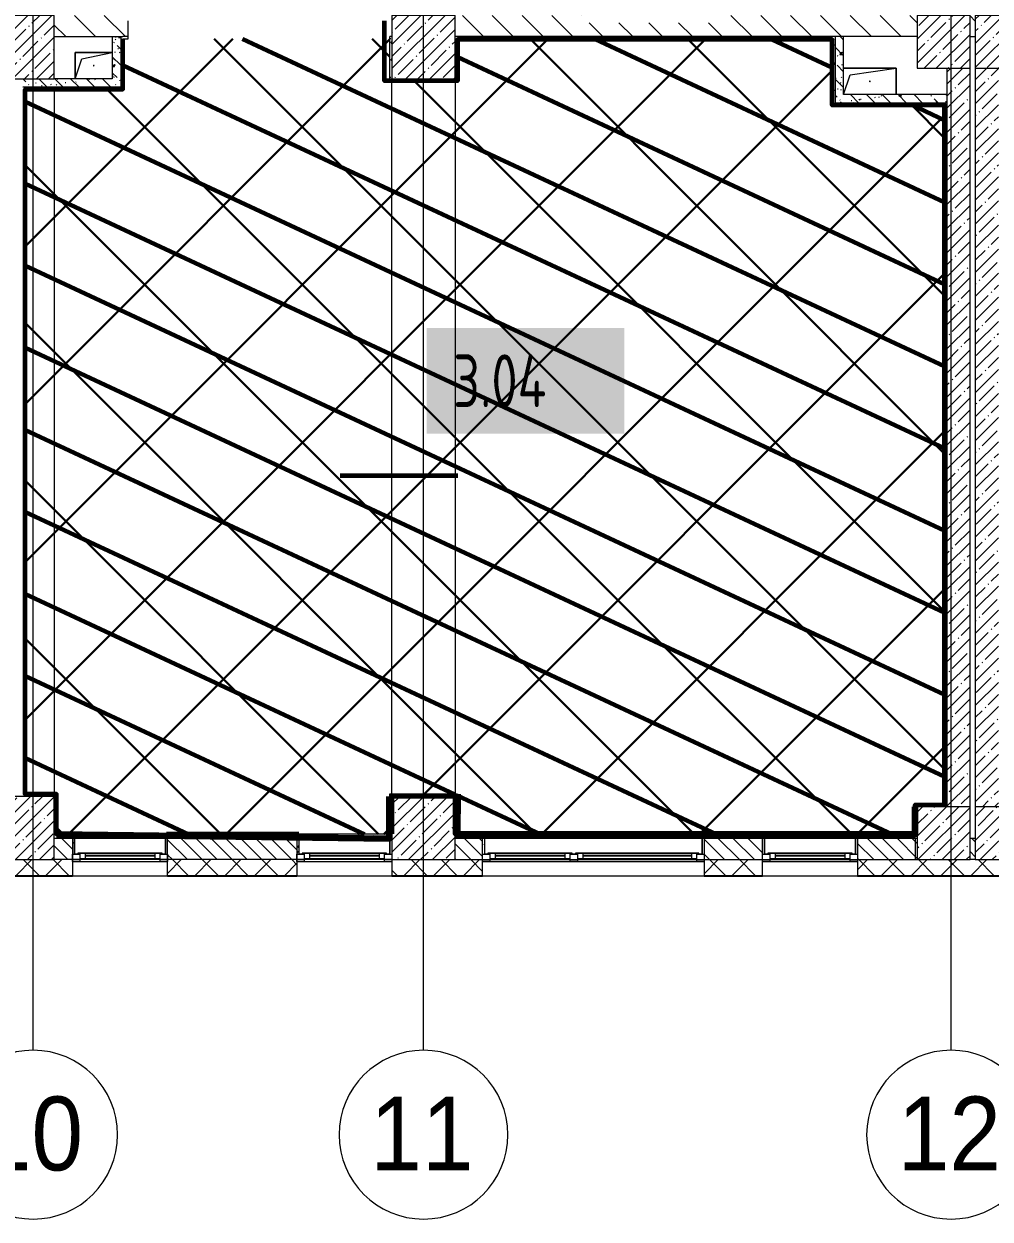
# Model space of a CAD drawing. Header units: millimetres. Extents: x -164500 to 426394, y -51911 to 102118.
# Drawn here: x 318750 to 327907, y -3506 to 7820 of the extents above; entities that cross this region are included whole.
import ezdxf

# ---------------------------------------------------------------- set-up
doc = ezdxf.new("R2010")
doc.units = ezdxf.units.MM
for name, color, linetype, lineweight in [('0) шлифовка', 5, 'Continuous', 60), ('1.4) Плинтус ПЛ-4', 6, 'Continuous', 60), ('5.3) Л-7 Линолеум 4 вып', 230, 'Continuous', 30), ('7.7) Плинтус', 222, 'Continuous', 90), ('A-FLOR', 7, 'Continuous', 9), ('A-GENM', 7, 'Continuous', 9), ('A-GLAZ', 7, 'Continuous', 9), ('A-GLAZ-1', 7, 'Continuous', 5), ('A-WALL', 7, 'Continuous', 5), ('I-WALL', 7, 'Continuous', 5), ('S-COLS', 7, 'Continuous', 9), ('S-COLS-1', 7, 'Continuous', 5), ('Оси', 7, 'Continuous', 9), ('Оси-1', 7, 'Continuous', 20)]:
    doc.layers.add(name, color=color, linetype=linetype, lineweight=lineweight)
for name, color, linetype in [('2) защита вин плитк', 6, 'Continuous'), ('3.1) Наливной пол', 3, 'Continuous'), ('3.2.3) Нал-ой пол 4 вып', 3, 'Continuous')]:
    doc.layers.add(name, color=color, linetype=linetype)
doc.layers.add('A-AREA-PATT-3', color=7, linetype='Continuous', lineweight=5, true_color=0xe6fae8, transparency=1)
doc.layers.add('A-WALL-1', color=9, linetype='Continuous', lineweight=5, true_color=0x808080)
doc.layers.add('A-WALL-FNSH-1', color=9, linetype='Continuous', lineweight=5, true_color=0x808080)
doc.styles.add('Arial', font='arial.ttf', dxfattribs={"width": 0.9, "height": 700})
doc.styles.add('СПДС', font='ГОСТ тип А.ttf', dxfattribs={"width": 0.9})
pattern_1 = [(45, (289227.4, 1e-08), (-114.04925, 114.04925), []), (45, (289341.45, 1e-08), (-114.04925, 114.04925), [201.612, -40.322, 6.706, -33.617])]
pattern_2 = [(135, (289227.4, 1e-08), (-150.8683, -150.8683), [213.36, -35.56, 7.112, -35.56]), (135, (289227.4, 150.77), (-150.8683, -150.8683), []), (50, (289227.4, 1e-08), (255.0577, -22.3145), [26.67, -293.37]), (355, (289227.4, 1e-08), (-49.3404, 267.4791), [21.336, -234.696]), (100.451, (289248.66, -1.86), (205.7195, 245.1636), [22.666, -249.326]), (46.184, (289227.4, 71.12), (379.511, -58.86), [40.005, -440.055]), (96.636, (289259.03, 66.2), (332.3634, 346.399), [33.999, -373.989]), (351.184, (289227.4, 71.12), (332.367, 346.3953), [32.004, -352.044]), (21, (289262.96, 53.34), (212.2602, -143.1711), [26.67, -293.37]), (326, (289262.96, 53.34), (86.5224, 257.8632), [21.336, -234.696]), (71.451, (289280.65, 41.4), (298.784, 114.6901), [22.666, -249.326]), (37.5, (289227.4, 1e-08), (4.32385, 118.3775), [6.706, -225.146, 6.706, -231.546, -235.585]), (37.5, (289227.4, 1e-08), (4.32385, 118.3775), [-470.103, 6.706, -228.879]), (7.5, (289227.4, 1e-08), (93.5476, 140.2533), [6.706, -129.134, 6.706, -219.812, -89.789]), (7.5, (289227.4, 1e-08), (93.5476, 140.2533), [-362.356, 6.706, -83.083]), (327.5, (289148.1, 1e-08), (189.82734, -8.02019), [6.706, -82.194, 6.706, -270.662, -368.046]), (327.5, (289148.1, 1e-08), (189.82734, -8.02019), [-366.268, 6.706, -361.34]), (317.5, (289112.54, 1e-08), (207.38114, 35.59764), [6.706, -108.864, 6.706, -177.495, -261.366]), (317.5, (289112.54, 1e-08), (207.38114, 35.59764), [-299.771, 6.706, -254.66])]
pattern_3 = [(0, (289227.4, 1e-08), (243.84, 60.96), [20.117, -162.763, 20.117, -162.763, -975.36]), (0, (289227.4, 1e-08), (243.84, 60.96), [-365.76, 20.117, -345.643, 20.117, -162.763, -426.72]), (0, (289227.4, 1e-08), (243.84, 60.96), [-914.4, 20.117, -101.803, 20.117, -284.683]), (120, (289318.84, 30.48), (-174.71291, 180.69163), [20.117, -162.763, 20.117, -162.763, -975.36]), (120, (289318.84, 30.48), (-174.71291, 180.69163), [-365.76, 20.117, -345.643, 20.117, -162.763, -426.72]), (120, (289318.84, 30.48), (-174.71291, 180.69163), [-914.4, 20.117, -101.803, 20.117, -284.683]), (240, (289349.32, 152.4), (-69.12709, -241.65163), [20.117, -162.763, 20.117, -162.763, -975.36]), (240, (289349.32, 152.4), (-69.12709, -241.65163), [-365.76, 20.117, -345.643, 20.117, -162.763, -426.72]), (240, (289349.32, 152.4), (-69.12709, -241.65163), [-914.4, 20.117, -101.803, 20.117, -284.683])]
pattern_4 = [(45, (292979.4, 11329), (-747.606, 747.606), [])]

# ---------------------------------------------------------------- blocks, each defined once
blk = doc.blocks.new('BSC_Колонна _Прямоугольная - 600х600-23286269-Объем проектирования 3 этажа')
at = {"layer": 'S-COLS-1'}
h = blk.add_hatch(dxfattribs=at)
h.set_pattern_fill('FP_3', color=256, style=0, pattern_type=2)
h.set_pattern_definition([(45, (-29509.74, -7600), (-114.04925, 114.04925), []), (45, (-29395.7, -7600), (-114.04925, 114.04925), [201.613, -40.323, 6.706, -33.617])])
h.paths.add_polyline_path([(-300, -300), (300, -300), (300, 300), (-300, 300), (-300, -1)])
for p, q in [((300, 300), (-300, 300)), ((-300, 300), (-300, -300)), ((300, -300), (300, 300)), ((-300, -300), (300, -300))]:
    blk.add_line(p, q, dxfattribs=at)
blk = doc.blocks.new('BSC_Колонна _Прямоугольная - 500х500-23286270-Объем проектирования 3 этажа')
at = {"layer": 'S-COLS-1'}
h = blk.add_hatch(dxfattribs=at)
h.set_pattern_fill('FP_4', color=256, style=0, pattern_type=2)
h.set_pattern_definition([(45, (-38790, -7650), (-114.04925, 114.04925), []), (45, (-38675.95, -7650), (-114.04925, 114.04925), [201.613, -40.323, 6.706, -33.617])])
h.paths.add_polyline_path([(-30, -250), (250, -249), (250, 250), (-250, 250), (-250, -250), (-44, -250)])
for p, q in [((250, 250), (-250, 250)), ((-250, 250), (-250, -250)), ((250, -250), (250, 250)), ((-250, -250), (250, -250))]:
    blk.add_line(p, q, dxfattribs=at)
blk = doc.blocks.new('BSC_Колонна _Прямоугольная - 600х600-V517-Объем проектирования 3 этажа')
at = {"layer": 'S-COLS-1'}
h = blk.add_hatch(dxfattribs=at)
h.set_pattern_fill('FP_10', color=256, style=0, pattern_type=2)
h.set_pattern_definition([(45, (-29509.74, -200), (-114.04925, 114.04925), []), (45, (-29395.7, -200), (-114.04925, 114.04925), [201.613, -40.323, 6.706, -33.617])])
h.paths.add_polyline_path([(-300, -300), (300, -300), (300, 300), (-300, 300), (-300, -215)])
for p, q in [((300, 300), (-300, 300)), ((-300, 300), (-300, -300)), ((300, -300), (300, 300)), ((-300, -300), (300, -300))]:
    blk.add_line(p, q, dxfattribs=at)
blk = doc.blocks.new('BSC_Колонна _Прямоугольная - 500х500-V518-Объем проектирования 3 этажа')
at = {"layer": 'S-COLS-1'}
h = blk.add_hatch(dxfattribs=at)
h.set_pattern_fill('FP_11', color=256, style=0, pattern_type=2)
h.set_pattern_definition([(45, (-38790, -150), (-114.04925, 114.04925), []), (45, (-38675.95, -150), (-114.04925, 114.04925), [201.613, -40.323, 6.706, -33.617])])
h.paths.add_polyline_path([(202, -250), (250, -250), (250, 250), (-250, 250), (-250, -250), (0, -250)])
for p, q in [((250, 250), (-250, 250)), ((-250, 250), (-250, -250)), ((250, -250), (250, 250)), ((-250, -250), (250, -250))]:
    blk.add_line(p, q, dxfattribs=at)
blk = doc.blocks.new('BSC_Колонна _Прямоугольная - 600х600-V535-Объем проектирования 3 этажа')
at = {"layer": 'S-COLS-1'}
h = blk.add_hatch(dxfattribs=at)
h.set_pattern_fill('FP_65', color=256, style=0, pattern_type=2)
h.set_pattern_definition([(45, (-33310, -7600), (-114.04925, 114.04925), []), (45, (-33195.95, -7600), (-114.04925, 114.04925), [201.613, -40.323, 6.706, -33.617])])
h.paths.add_polyline_path([(41, -300), (300, -300), (300, 300), (-300, 300), (-300, -300)])
for p, q in [((300, 300), (-300, 300)), ((-300, 300), (-300, -300)), ((300, -300), (300, 300)), ((-300, -300), (300, -300))]:
    blk.add_line(p, q, dxfattribs=at)
blk = doc.blocks.new('BSC_Колонна _Прямоугольная - 600х600-V536-Объем проектирования 3 этажа')
at = {"layer": 'S-COLS-1'}
h = blk.add_hatch(dxfattribs=at)
h.set_pattern_fill('FP_66', color=256, style=0, pattern_type=2)
h.set_pattern_definition([(45, (-33310, -200), (-114.04925, 114.04925), []), (45, (-33195.95, -200), (-114.04925, 114.04925), [201.613, -40.323, 6.706, -33.617])])
h.paths.add_polyline_path([(41, -300), (300, -300), (300, 300), (-300, 300), (-300, -300)])
for p, q in [((300, 300), (-300, 300)), ((-300, 300), (-300, -300)), ((300, -300), (300, 300)), ((-300, -300), (300, -300))]:
    blk.add_line(p, q, dxfattribs=at)
blk = doc.blocks.new('120_Окно_СКБ_2Ст - 120_Окно_СКБ_2Ст 2100х2400 _мал створка справа_-22446225-Объем проектирования 3 этажа')
at = {"layer": 'A-GLAZ'}
for p, q in [((-1050, -127), (-1050, -57)), ((-1050, -57), (-980, -57)), ((-980, -57), (-980, -127)), ((150, -87), (-980, -87)), ((-980, -87), (-980, -127)), ((-930, -137), (-930, -87)), ((100, -137), (100, -87)), ((150, -127), (150, -57)), ((150, -57), (220, -57)), ((150, -127), (150, -87)), ((220, -57), (220, -127)), ((980, -87), (220, -87)), ((220, -87), (220, -127)), ((270, -137), (270, -87)), ((930, -137), (930, -87)), ((980, -127), (980, -57)), ((980, -57), (1050, -57)), ((980, -127), (980, -87)), ((1050, -57), (1050, -127)), ((-980, -127), (-1050, -127)), ((-980, -127), (-1000, -127)), ((-1000, -127), (-1000, -137)), ((-1000, -137), (170, -137)), ((170, -137), (-1000, -137)), ((220, -127), (150, -127)), ((170, -127), (150, -127)), ((170, -137), (170, -127)), ((220, -127), (200, -127)), ((200, -127), (200, -137)), ((200, -137), (1000, -137)), ((1000, -137), (200, -137)), ((1050, -127), (980, -127)), ((1000, -127), (980, -127)), ((1000, -137), (1000, -127))]:
    blk.add_line(p, q, dxfattribs=at)
at = {"layer": 'A-GLAZ-1'}
for p, q in [((1050, -57), (-1050, -57)), ((-930, -107), (100, -107)), ((270, -107), (930, -107)), ((-1030, -127), (-1000, -127)), ((100, -117), (-930, -117)), ((170, -127), (200, -127)), ((930, -117), (270, -117)), ((1000, -127), (1030, -127))]:
    blk.add_line(p, q, dxfattribs=at)
blk = doc.blocks.new('120_Окно_СКБ_1Ст - 120_Окно_СКБ_1Ст 900х2500_h_-22445987-Объем проектирования 3 этажа')
at = {"layer": 'A-GLAZ'}
for p, q in [((-450, -127), (-450, -57)), ((-450, -57), (-380, -57)), ((-380, -57), (-380, -127)), ((380, -87), (-380, -87)), ((-380, -87), (-380, -127)), ((-330, -137), (-330, -87)), ((330, -137), (330, -87)), ((380, -127), (380, -57)), ((380, -57), (450, -57)), ((380, -127), (380, -87)), ((450, -57), (450, -127)), ((-380, -127), (-450, -127)), ((-380, -127), (-400, -127)), ((-400, -127), (-400, -137)), ((-400, -137), (400, -137)), ((400, -137), (-400, -137)), ((450, -127), (380, -127)), ((400, -127), (380, -127)), ((400, -137), (400, -127))]:
    blk.add_line(p, q, dxfattribs=at)
at = {"layer": 'A-GLAZ-1'}
for p, q in [((450, -57), (-450, -57)), ((-330, -107), (330, -107)), ((-430, -127), (-400, -127)), ((330, -117), (-330, -117)), ((400, -127), (430, -127))]:
    blk.add_line(p, q, dxfattribs=at)
blk = doc.blocks.new('BSC_Колонна _Прямоугольная - 500х500-V566-Объем проектирования 3 этажа')
at = {"layer": 'S-COLS-1'}
h = blk.add_hatch(dxfattribs=at)
h.set_pattern_fill('FP_112', color=256, style=0, pattern_type=2)
h.set_pattern_definition([(45, (-38240, -150), (-114.04925, 114.04925), []), (45, (-38125.95, -150), (-114.04925, 114.04925), [201.613, -40.323, 6.706, -33.617])])
h.paths.add_polyline_path([(250, -250), (250, 250), (-250, 250), (-250, -250), (240, -250)])
for p, q in [((250, 250), (-250, 250)), ((-250, 250), (-250, -250)), ((250, -250), (250, 250)), ((-250, -250), (250, -250))]:
    blk.add_line(p, q, dxfattribs=at)
blk = doc.blocks.new('BSC_Колонна _Прямоугольная - 500х500-V567-Объем проектирования 3 этажа')
at = {"layer": 'S-COLS-1'}
h = blk.add_hatch(dxfattribs=at)
h.set_pattern_fill('FP_113', color=256, style=0, pattern_type=2)
h.set_pattern_definition([(45, (-38240, -7650), (-114.04925, 114.04925), []), (45, (-38125.95, -7650), (-114.04925, 114.04925), [201.613, -40.323, 6.706, -33.617])])
h.paths.add_polyline_path([(15, -250), (250, -250), (250, 250), (-250, 250), (-250, -250)])
for p, q in [((250, 250), (-250, 250)), ((-250, 250), (-250, -250)), ((250, -250), (250, 250)), ((-250, -250), (250, -250))]:
    blk.add_line(p, q, dxfattribs=at)
blk = doc.blocks.new('GM_Отверстие прямоугольное _в плите_ - Отверстие-21986452-Объем проектирования 3 этажа')
at = {"layer": 'A-GENM'}
for p, q in [((-175, -125), (-175, 125)), ((-175, 125), (175, 125)), ((175, 125), (-175, 125)), ((-175, 125), (-175, -125)), ((-112.5, 62.5), (175, 125)), ((-175, -125), (-112.5, 62.5))]:
    blk.add_line(p, q, dxfattribs=at)
for start, end in [(360, 180), (180, 360)]:
    blk.add_arc((0, 0), 2.5, start, end, dxfattribs=at)
blk = doc.blocks.new('GM_Отверстие прямоугольное _в плите_ - Отверстие-V622-Объем проектирования 3 этажа')
at = {"layer": 'A-GENM'}
for p, q in [((-250, 125), (250, 125)), ((250, 125), (-250, 125)), ((-187, 62), (250, 125)), ((250, 125), (250, -125)), ((250, -125), (250, 125)), ((-250, -125), (-187, 62))]:
    blk.add_line(p, q, dxfattribs=at)
for start, end in [(360, 180), (180, 360)]:
    blk.add_arc((0, 0), 2.5, start, end, dxfattribs=at)
blk = doc.blocks.new('Ось сетки - D8-29747960-Объем проектирования 3 этажа')
at = {"layer": 'Оси-1'}
for start, end in [(360, 180), (180, 360)]:
    blk.add_arc((0, 0), 4, start, end, dxfattribs=at)

msp = doc.modelspace()

# ---------------------------------------------------------------- hatches: boundary and pattern name
at = {"layer": '0) шлифовка', "true_color": 0x2776bb}
h = msp.add_hatch(dxfattribs=at)
h.set_pattern_fill('ANSI31', color=152, scale=222, angle=110)
h.set_pattern_definition([(155, (292979.4, 11329), (-297.882, -638.811), [])])
h.paths.add_polyline_path([(327476.402, 7049), (326416.402, 7049), (326409.402, 7049), (326409.402, 7672), (325212.902, 7672), (322858.402, 7679), (322858.402, 7679), (322858.402, 7279), (322216.402, 7279), (322216.402, 7679), (319688.145, 7679), (319688.145, 7199), (318760.115, 7199), (318760.115, 521), (319058.145, 521), (319058.145, 400), (319058.145, 141), (322216.402, 141), (322216.402, 521), (322858.402, 521), (322858.402, 400), (322858.402, 141), (323097.402, 141), (325197.402, 141), (325750.402, 141), (326650.402, 141), (327196.402, 141), (327196.402, 421), (327476.402, 421)])
at = {"layer": '2) защита вин плитк'}
h = msp.add_hatch(dxfattribs=at)
h.set_pattern_fill('ANSI31', color=256, scale=333)
h.set_pattern_definition(pattern_4)
h.paths.add_polyline_path([(327476.402, 7049), (326416.402, 7049), (326409.402, 7049), (326409.402, 7672), (325212.902, 7672), (322858.402, 7679), (322858.402, 7679), (322858.402, 7279), (322216.402, 7279), (322216.402, 7679), (319688.145, 7679), (319688.145, 7199), (318760.115, 7199), (318760.115, 521), (319058.145, 521), (319058.145, 400), (319058.145, 141), (322216.402, 141), (322216.402, 521), (322858.402, 521), (322858.402, 400), (322858.402, 141), (323097.402, 141), (325197.402, 141), (325750.402, 141), (326650.402, 141), (327196.402, 141), (327196.402, 421), (327476.402, 421)])
at = {"layer": '3.1) Наливной пол'}
h = msp.add_hatch(dxfattribs=at)
h.set_pattern_fill('ANSI31', color=256, scale=333)
h.set_pattern_definition(pattern_4)
h.paths.add_polyline_path([(327476.402, 7049), (326416.402, 7049), (326409.402, 7049), (326409.402, 7672), (325212.902, 7672), (322858.402, 7679), (322858.402, 7679), (322858.402, 7279), (322216.402, 7279), (322216.402, 7679), (319688.145, 7679), (319688.145, 7199), (318760.115, 7199), (318760.115, 521), (319058.145, 521), (319058.145, 400), (319058.145, 141), (322216.402, 141), (322216.402, 521), (322858.402, 521), (322858.402, 400), (322858.402, 141), (323097.402, 141), (325197.402, 141), (325750.402, 141), (326650.402, 141), (327196.402, 141), (327196.402, 421), (327476.402, 421)])
at = {"layer": '3.2.3) Нал-ой пол 4 вып'}
h = msp.add_hatch(dxfattribs=at)
h.set_pattern_fill('ANSI31', color=256, scale=333)
h.set_pattern_definition(pattern_4)
h.paths.add_polyline_path([(327476.402, 7049), (326416.402, 7049), (326409.402, 7049), (326409.402, 7672), (325212.902, 7672), (322858.402, 7679), (322858.402, 7679), (322858.402, 7279), (322216.402, 7279), (322216.402, 7679), (319688.145, 7679), (319688.145, 7199), (318760.115, 7199), (318760.115, 521), (319058.145, 521), (319058.145, 400), (319058.145, 141), (322216.402, 141), (322216.402, 521), (322858.402, 521), (322858.402, 400), (322858.402, 141), (323097.402, 141), (325197.402, 141), (325750.402, 141), (326650.402, 141), (327196.402, 141), (327196.402, 421), (327476.402, 421)])
at = {"layer": '5.3) Л-7 Линолеум 4 вып'}
h = msp.add_hatch(dxfattribs=at)
h.set_pattern_fill('ANSI37', color=256, scale=333)
h.set_pattern_definition([(45, (292979.4, 11329), (-747.606, 747.606), []), (135, (292979.4, 11329), (-747.606, -747.606), [])])
h.paths.add_polyline_path([(327476.402, 7049), (326416.402, 7049), (326409.402, 7049), (326409.402, 7672), (325212.902, 7672), (322858.402, 7679), (322858.402, 7679), (322858.402, 7279), (322216.402, 7279), (322216.402, 7679), (319688.145, 7679), (319688.145, 7199), (318760.115, 7199), (318760.115, 521), (319058.145, 521), (319058.145, 400), (319058.145, 141), (322216.402, 141), (322216.402, 521), (322858.402, 521), (322858.402, 400), (322858.402, 141), (323097.402, 141), (325197.402, 141), (325750.402, 141), (326650.402, 141), (327196.402, 141), (327196.402, 421), (327476.402, 421)])
at = {"layer": 'A-AREA-PATT-3'}
msp.add_hatch(color=256, dxfattribs=at).paths.add_polyline_path([(326409.402, 7050), (326413.402, 7050.258), (326413.402, 7676), (325212.902, 7676), (325212.902, 7672), (326409.402, 7672), (326409.402, 7050.517)])
at = {"layer": 'A-WALL'}
h = msp.add_hatch(dxfattribs=at)
h.set_pattern_fill('FP_2', color=256, style=0, pattern_type=2)
h.set_pattern_definition([(135, (289227.4, 1e-08), (-70.71068, -70.71068), [])])
h.paths.add_polyline_path([(354546.213, -100), (354637.402, -100), (354637.402, 100), (354387.402, 100), (354387.402, -100), (354528.333, -100)])
h.paths.add_polyline_path([(341887.402, -100), (341886.813, 100), (341637.402, 100), (341637.402, -100), (341886.813, -100)])
h.paths.add_polyline_path([(340237.402, -100), (340237.402, 100), (339487.402, 100), (339487.402, -100), (339983.205, -100)])
h.paths.add_polyline_path([(343987.402, -100), (344737.402, -100), (344737.402, 100), (343987.402, 100)])
h.paths.add_polyline_path([(352937.402, -100), (353487.402, -100), (353487.402, 100), (352937.402, 100)])
h.paths.add_polyline_path([(350837.402, -100), (350837.402, 100), (350637.402, 100), (350637.402, -100)])
h.paths.add_polyline_path([(330987.402, -100), (330987.402, 100), (330367.402, 100), (330367.402, -100)])
h.paths.add_polyline_path([(332137.402, -100), (332137.402, 100), (331887.402, 100), (331887.402, -100)])
h.paths.add_polyline_path([(347037.402, -100), (347037.402, 100), (346137.402, 100), (346137.402, -100), (346509.861, -100)])
h.paths.add_polyline_path([(332637.402, -100), (333537.402, -100), (333537.402, 100), (332637.402, 100), (332637.402, 94.805)])
h.paths.add_polyline_path([(337137.402, -100), (337387.402, -100), (337387.402, 100), (337137.402, 100)])
h.paths.add_polyline_path([(327767.402, -100), (327767.402, 100), (327717.402, 100), (327717.402, -100)])
h.paths.add_polyline_path([(327217.402, -100), (327217.402, 100), (326650.402, 100), (326650.402, -100), (326929.893, -100)])
h.paths.add_polyline_path([(325197.402, -100), (325750.402, -100), (325750.402, 100), (325197.402, 100), (325197.402, -48)])
h.paths.add_polyline_path([(315637.145, -100), (315637.145, 100), (315387.402, 100), (315387.402, -100)])
h.paths.add_polyline_path([(308587.402, -100), (309937.402, -100), (309937.402, 100), (308587.402, 100), (308587.402, -13.913)])
h.paths.add_polyline_path([(311737.402, -100), (311937.402, -100), (311937.402, 100), (311737.402, 100), (311737.402, -91.927)])
h.paths.add_polyline_path([(319037.145, -100), (319210.231, -100), (319210.231, 100), (319037.145, 100), (319037.145, -70.137)])
h.paths.add_polyline_path([(320110.231, -100), (321337.402, -100), (321337.402, 100), (320110.231, 100), (320110.231, -45.711)])
h.paths.add_polyline_path([(323097.402, -100), (323097.402, 100), (322837.402, 100), (322837.402, -100), (322857.402, -100)])
h.paths.add_polyline_path([(314787.402, -100), (314787.402, 100), (314037.402, 100), (314037.402, -100)])
h.paths.add_polyline_path([(311137.402, -100), (311137.402, 100), (310837.402, 100), (310837.402, -100)])
h.paths.add_polyline_path([(304087.402, -100), (304837.402, -100), (304837.402, 100), (304087.402, 100)])
h.paths.add_polyline_path([(305887.402, -100), (305887.402, 100), (305737.402, 100), (305737.402, -100)])
h.paths.add_polyline_path([(299587.145, -100), (300337.402, -100), (300337.402, 100), (299587.145, 100)])
h.paths.add_polyline_path([(301367.402, -100), (301387.402, -100), (301387.402, 100), (301237.402, 100), (301237.402, -100)])
h.paths.add_polyline_path([(296472.165, -100), (296887.402, -100), (296887.402, 100), (296057.402, 100), (296057.402, -100)])
h = msp.add_hatch(dxfattribs=at)
h.set_pattern_fill('FP_24', color=256, style=0, pattern_type=2)
h.set_pattern_definition([(45, (289227.4, 1e-08), (-141.42136, 141.42136), []), (135, (289227.4, 1e-08), (-141.42136, -141.42136), [])])
h.paths.add_polyline_path([(343987.402, -250), (344737.402, -250), (344737.402, -100), (343987.402, -100), (343987.402, -118)])
h.paths.add_polyline_path([(345854.492, -250), (345854.492, -100), (345637.402, -100), (345637.402, -250)])
h.paths.add_polyline_path([(336719.877, -250), (337387.402, -250), (337387.402, -100), (336637.402, -100), (336637.402, -250)])
h.paths.add_polyline_path([(339487.402, -250), (340237.402, -250), (340237.402, -100), (339487.402, -100), (339487.402, -118)])
h.paths.add_polyline_path([(341137.402, -250), (341887.402, -250), (341886.813, -100), (341137.402, -100)])
h.paths.add_polyline_path([(332637.402, -250), (333537.402, -250), (333537.402, -100), (331887.402, -100), (331887.402, -250), (332368.773, -250)])
h.paths.add_polyline_path([(327497.402, -250), (328267.402, -250), (328267.402, -100), (326650.402, -100), (326650.402, -250), (327217.402, -250)])
h.paths.add_polyline_path([(330367.402, -250), (330987.402, -250), (330987.402, -100), (330367.402, -100), (330367.402, -118)])
h.paths.add_polyline_path([(322837.402, -250), (323097.402, -250), (323097.402, -100), (322237.402, -100), (322237.402, -250), (322578.789, -250)])
h.paths.add_polyline_path([(325298.229, -250), (325750.402, -250), (325750.402, -100), (325197.402, -100), (325197.402, -250)])
h.paths.add_polyline_path([(320110.231, -250), (321337.402, -250), (321337.402, -100), (320110.231, -100)])
h.paths.add_polyline_path([(319210.231, -250), (319210.231, -100), (318437.145, -100), (318437.145, -250), (319037.145, -250)])
h.paths.add_polyline_path([(311701.029, -250), (311937.402, -250), (311937.402, -100), (310837.402, -100), (310837.402, -250), (311137.402, -250)])
h.paths.add_polyline_path([(314037.402, -250), (315637.145, -250), (315637.145, -100), (314037.402, -100), (314037.402, -148.744)])
h.paths.add_polyline_path([(305737.402, -250), (306487.402, -250), (306487.402, -100), (305737.402, -100)])
h.paths.add_polyline_path([(309937.402, -250), (309937.402, -100), (308587.402, -100), (308587.402, -250)])
h.paths.add_polyline_path([(299735.493, -250), (300337.402, -250), (300337.402, -100), (299587.145, -100), (299587.145, -250)])
h.paths.add_polyline_path([(301387.402, -250), (301987.402, -250), (301987.402, -100), (301237.402, -100), (301237.402, -250)])
h.paths.add_polyline_path([(304837.402, -250), (304837.402, -100), (304087.402, -100), (304087.402, -250)])
h.paths.add_polyline_path([(296472.165, -250), (297487.145, -250), (297487.145, -100), (296057.402, -100), (296057.402, -250)])
h.paths.add_polyline_path([(289323.766, -250), (292957.402, -250), (292957.402, -100), (288967.402, -100), (288967.402, -250), (289117.402, -250)])
at = {"layer": 'I-WALL'}
h = msp.add_hatch(dxfattribs=at)
h.set_pattern_fill('FP_23', color=256, style=0, pattern_type=2)
h.set_pattern_definition([(135, (289227.4, 1e-08), (-141.4214, -141.4214), [])])
h.paths.add_polyline_path([(331357.402, 7700), (332137.402, 7700), (332137.402, 7900), (331357.402, 7900)])
h.paths.add_polyline_path([(325842.117, 7700), (327217.402, 7700), (327217.402, 7900), (325237.402, 7900), (325237.402, 7830), (324037.402, 7830), (324037.402, 7900), (322837.402, 7900), (322837.402, 7700), (325237.402, 7700)])
h.paths.add_polyline_path([(328287.402, 7700), (328857.402, 7700), (328857.402, 7900), (328267.402, 7900), (328267.402, 7700), (328277.402, 7700)])
h.paths.add_polyline_path([(327717.402, 7700), (327767.402, 7700), (327767.402, 7900), (327717.402, 7900)])
h.paths.add_polyline_path([(319037.145, 7700), (319737.402, 7700), (319737.402, 7900), (319037.145, 7900), (319037.145, 7751.554)])
h = msp.add_hatch(dxfattribs=at)
h.set_pattern_fill('FP_41', color=256, style=0, pattern_type=2)
h.set_pattern_definition(pattern_2)
h.paths.add_polyline_path([(319587.145, 7300), (319667.145, 7300), (319667.145, 7700), (319587.145, 7700), (319587.145, 7480)])
h = msp.add_hatch(dxfattribs=at)
h.set_pattern_fill('FP_191', color=256, style=0, pattern_type=2)
h.set_pattern_definition(pattern_3)
h.paths.add_polyline_path([(322235.568, 7300), (322237.402, 7300), (322237.402, 7700), (322217.402, 7700), (322217.402, 7300)])
h = msp.add_hatch(dxfattribs=at)
h.set_pattern_fill('FP_191', color=256, style=0, pattern_type=2)
h.set_pattern_definition(pattern_3)
h.paths.add_polyline_path([(326331.402, 7680), (326417.402, 7680), (326417.402, 7700), (322837.402, 7700), (322837.402, 7680), (326309.402, 7680)])
h = msp.add_hatch(dxfattribs=at)
h.set_pattern_fill('FP_191', color=256, style=0, pattern_type=2)
h.set_pattern_definition(pattern_3)
h.paths.add_polyline_path([(322857.402, 7280), (322857.192, 7679.011), (322837.402, 7679), (322837.402, 7280)])
h = msp.add_hatch(dxfattribs=at)
h.set_pattern_fill('FP_191', color=256, style=0, pattern_type=2)
h.set_pattern_definition(pattern_3)
h.paths.add_polyline_path([(326417.402, 7070), (326437.402, 7070), (326437.402, 7700), (326417.402, 7700), (326417.402, 7150)])
h = msp.add_hatch(dxfattribs=at)
h.set_pattern_fill('FP_41', color=256, style=0, pattern_type=2)
h.set_pattern_definition(pattern_2)
h.paths.add_polyline_path([(326437.402, 7150), (326517.402, 7150), (326517.402, 7700), (326437.402, 7699.043), (326437.402, 7280)])
h = msp.add_hatch(dxfattribs=at)
h.set_pattern_fill('FP_1', color=256, style=0, pattern_type=2)
h.set_pattern_definition(pattern_1)
h.paths.add_polyline_path([(327707.117, 400), (327717.402, 400), (327717.402, 7400), (327497.402, 7400), (327497.462, 400), (327511.152, 400)])
h = msp.add_hatch(dxfattribs=at)
h.set_pattern_fill('FP_1', color=256, style=0, pattern_type=2)
h.set_pattern_definition(pattern_1)
h.paths.add_polyline_path([(327809.347, 400), (327987.402, 400), (327987.344, 7400), (327767.402, 7400), (327767.402, 400), (327776.468, 400)])
h = msp.add_hatch(dxfattribs=at)
h.set_pattern_fill('FP_41', color=256, style=0, pattern_type=2)
h.set_pattern_definition(pattern_2)
h.paths.add_polyline_path([(318748.641, 7220), (319667.145, 7220), (319667.145, 7300), (318738.115, 7300), (318738.115, 7220)])
h = msp.add_hatch(dxfattribs=at)
h.set_pattern_fill('FP_191', color=256, style=0, pattern_type=2)
h.set_pattern_definition(pattern_3)
h.paths.add_polyline_path([(322837.402, 7280), (322837.402, 7300), (322217.402, 7300), (322217.402, 7280), (322578.789, 7280)])
h = msp.add_hatch(dxfattribs=at)
h.set_pattern_fill('FP_191', color=256, style=0, pattern_type=2)
h.set_pattern_definition(pattern_3)
h.paths.add_polyline_path([(319037.145, 7200), (319677.145, 7200), (319677.145, 7220), (318738.115, 7220), (318738.115, 7200), (319028.322, 7200)])
h = msp.add_hatch(dxfattribs=at)
h.set_pattern_fill('FP_191', color=256, style=0, pattern_type=2)
h.set_pattern_definition(pattern_3)
h.paths.add_polyline_path([(318738.115, 500), (318758.115, 500), (318758.115, 7199), (318738.115, 7200), (318738.115, 520)])
h = msp.add_hatch(dxfattribs=at)
h.set_pattern_fill('FP_41', color=256, style=0, pattern_type=2)
h.set_pattern_definition(pattern_2)
h.paths.add_polyline_path([(327017.402, 7070), (327497.402, 7070), (327497.402, 7150), (326437.402, 7150), (326437.402, 7070), (326929.893, 7070)])
h = msp.add_hatch(dxfattribs=at)
h.set_pattern_fill('FP_191', color=256, style=0, pattern_type=2)
h.set_pattern_definition(pattern_3)
h.paths.add_polyline_path([(327472.402, 7050), (327476.402, 7050), (327476.402, 7070), (326417.402, 7070), (326417.402, 7050), (327217.402, 7050)])
h = msp.add_hatch(dxfattribs=at)
h.set_pattern_fill('FP_191', color=256, style=0, pattern_type=2)
h.set_pattern_definition(pattern_3)
h.paths.add_polyline_path([(327497.402, 420), (327497.402, 7070), (327477.402, 7070), (327477.402, 421), (327482.402, 420.75)])
h = msp.add_hatch(dxfattribs=at)
h.set_pattern_fill('FP_191', color=256, style=0, pattern_type=2)
h.set_pattern_definition(pattern_3)
h.paths.add_polyline_path([(319037.145, 500), (319057.145, 500), (319057.145, 520), (318759.115, 520), (318759.115, 500)])
h = msp.add_hatch(dxfattribs=at)
h.set_pattern_fill('FP_191', color=256, style=0, pattern_type=2)
h.set_pattern_definition(pattern_3)
h.paths.add_polyline_path([(319037.145, 100), (319057.145, 100), (319057.145, 140), (319045.048, 115.805)])
h.paths.add_polyline_path([(319037.145, 100), (319057.145, 141), (319057.145, 500), (319037.145, 500), (319037.145, 120)])
h = msp.add_hatch(dxfattribs=at)
h.set_pattern_fill('FP_191', color=256, style=0, pattern_type=2)
h.set_pattern_definition(pattern_3)
h.paths.add_polyline_path([(322237.402, 140), (322237.402, 520), (322217.402, 520), (322217.402, 141), (322233.199, 140.21)])
h = msp.add_hatch(dxfattribs=at)
h.set_pattern_fill('FP_191', color=256, style=0, pattern_type=2)
h.set_pattern_definition(pattern_3)
h.paths.add_polyline_path([(322237.402, 500), (322857.402, 500), (322857.402, 520), (322237.402, 520)])
h = msp.add_hatch(dxfattribs=at)
h.set_pattern_fill('FP_191', color=256, style=0, pattern_type=2)
h.set_pattern_definition(pattern_3)
h.paths.add_polyline_path([(322857.402, 100), (322857.402, 140), (322837.402, 100)])
h.paths.add_polyline_path([(322837.402, 100), (322857.402, 141), (322857.402, 500), (322837.402, 500), (322837.402, 112.903)])
h = msp.add_hatch(dxfattribs=at)
h.set_pattern_fill('FP_191', color=256, style=0, pattern_type=2)
h.set_pattern_definition(pattern_3)
h.paths.add_polyline_path([(327200.804, 100), (327217.402, 100), (327217.402, 420), (327197.402, 420), (327199.145, 120), (327200.704, 101.207)])
h.paths.add_polyline_path([(327197.402, 100), (327200.637, 101.183), (327197.402, 120)])
h = msp.add_hatch(dxfattribs=at)
h.set_pattern_fill('FP_191', color=256, style=0, pattern_type=2)
h.set_pattern_definition(pattern_3)
h.paths.add_polyline_path([(322055.584, 100), (322237.402, 101.109), (322237.402, 140), (319057.145, 140), (319057.145, 100), (321491.013, 100)])
h = msp.add_hatch(dxfattribs=at)
h.set_pattern_fill('FP_191', color=256, style=0, pattern_type=2)
h.set_pattern_definition(pattern_3)
h.paths.add_polyline_path([(325197.402, 100), (325750.402, 100), (325750.402, 140), (325197.402, 140), (325197.402, 120)])
h.paths.add_polyline_path([(327197.402, 100), (327197.402, 140), (326650.402, 140), (326650.402, 100), (326929.893, 100)])
h.paths.add_polyline_path([(323097.402, 100), (323097.402, 140), (322857.402, 140), (322857.402, 100)])
h = msp.add_hatch(dxfattribs=at)
h.set_pattern_fill('FP_191', color=256, style=0, pattern_type=2)
h.set_pattern_definition(pattern_3)
h.paths.add_polyline_path([(319230.231, -48), (319230.231, 100), (319210.231, 100), (319210.231, -48)])
h = msp.add_hatch(dxfattribs=at)
h.set_pattern_fill('FP_191', color=256, style=0, pattern_type=2)
h.set_pattern_definition(pattern_3)
h.paths.add_polyline_path([(320110.231, -48), (320110.231, 100), (320090.231, 100), (320090.231, -48)])
h = msp.add_hatch(dxfattribs=at)
h.set_pattern_fill('FP_191', color=256, style=0, pattern_type=2)
h.set_pattern_definition(pattern_3)
h.paths.add_polyline_path([(321357.402, -48), (321357.402, 100), (321337.402, 100), (321337.402, -48)])
h = msp.add_hatch(dxfattribs=at)
h.set_pattern_fill('FP_191', color=256, style=0, pattern_type=2)
h.set_pattern_definition(pattern_3)
h.paths.add_polyline_path([(323097.402, -48), (323117.402, -48), (323117.402, 100), (323097.402, 100)])
h = msp.add_hatch(dxfattribs=at)
h.set_pattern_fill('FP_191', color=256, style=0, pattern_type=2)
h.set_pattern_definition(pattern_3)
h.paths.add_polyline_path([(325177.402, -48), (325197.402, -48), (325197.402, 100), (325177.402, 98.095), (325177.402, -38)])
h = msp.add_hatch(dxfattribs=at)
h.set_pattern_fill('FP_191', color=256, style=0, pattern_type=2)
h.set_pattern_definition(pattern_3)
h.paths.add_polyline_path([(325750.402, -48), (325770.402, -48), (325770.402, 100), (325750.402, 100)])

# ---------------------------------------------------------------- linework, layer by layer
at = {"layer": '0) шлифовка'}
msp.add_lwpolyline([(321746.619, 3539.303), (322861.566, 3539.303)], dxfattribs=at)
at = {"layer": '1.4) Плинтус ПЛ-4'}
for points in [[(326650.402, 140), (327196.402, 140), (327197.402, 421), (327476.402, 421), (327476.402, 7049), (326409.402, 7050), (326409.402, 7672), (322858.402, 7672), (322858.402, 7279), (322168.619, 7279), (322168.619, 7850)], [(319212.093, 140), (319057.145, 141), (319057.145, 520), (318760.115, 520), (318760.115, 7199), (319687.145, 7200), (319687.145, 7679)], [(323097.402, 140.5), (322876.506, 140), (322837.402, 140), (322837.402, 500), (322237.402, 500), (322237.402, 143.237)], [(321355.666, 140), (320101.841, 140)], [(325750.402, 140), (325197.402, 140)]]:
    msp.add_lwpolyline(points, dxfattribs=at)
at = {"layer": '7.7) Плинтус'}
for points in [[(319057.145, 141), (322216.402, 100), (322216.402, 500)], [(322858.402, 521), (322857.402, 141), (327196.402, 141), (327196.402, 400)]]:
    msp.add_lwpolyline(points, dxfattribs=at)
at = {"layer": 'A-FLOR'}
for p, q in [((319737.402, 7680), (319737.402, 7850)), ((322237.402, 7850), (322237.402, 7700)), ((319687.145, 7680), (319687.145, 7200)), ((319688.145, 7680), (319737.402, 7680)), ((322857.402, 7680), (325212.902, 7680)), ((322857.402, 7280), (322857.402, 7679)), ((322237.402, 520), (322237.402, 7280)), ((322237.402, 7280), (322857.402, 7280)), ((322837.402, 7280), (322837.402, 520)), ((318758.115, 7200), (319687.145, 7200)), ((318758.115, 520), (318758.115, 7199)), ((319037.145, 7200), (319037.145, 520)), ((326417.402, 7050), (327476.402, 7050)), ((319057.145, 520), (318759.115, 520)), ((319057.145, 141), (319057.145, 520)), ((322857.402, 520), (322217.402, 520)), ((322217.402, 520), (322217.402, 141)), ((322857.402, 270.587), (322857.402, 520)), ((327482.402, 420), (327197.402, 420)), ((327197.402, 420), (327197.402, 270.587)), ((322217.402, 140), (319057.145, 140)), ((327197.402, 140), (322857.402, 140)), ((327767.402, 100), (327717.402, 100))]:
    msp.add_line(p, q, dxfattribs=at)
at = {"layer": 'A-WALL'}
for p, q in [((319737.402, 7700), (319687.145, 7700)), ((319687.145, 7680), (319688.145, 7680)), ((322217.402, 7280), (322217.402, 7700)), ((327217.402, 7700), (322837.402, 7700)), ((327497.402, 7400), (327497.402, 400)), ((318758.115, 7199), (318758.115, 7200)), ((327477.402, 7050), (326417.402, 7050)), ((327497.402, 7070), (326437.402, 7070)), ((327477.402, 420), (327477.402, 7050)), ((318759.115, 520), (318758.115, 520)), ((327197.402, 140), (327197.402, 270.587)), ((319057.145, 100), (319037.145, 100)), ((323117.402, 100), (322837.402, 100)), ((319210.231, -100), (319037.145, -100)), ((321337.402, -100), (320110.231, -100)), ((322837.402, -100), (327197.402, -100)), ((327767.402, -100), (327717.402, -100)), ((318437.145, -250), (319210.231, -250)), ((318437.145, -253), (319210.231, -253)), ((320110.231, -258), (319210.231, -258)), ((320110.231, -250), (321337.402, -250)), ((320110.231, -253), (321337.402, -253)), ((322237.402, -258), (321337.402, -258)), ((322237.402, -250), (323097.402, -250)), ((322237.402, -253), (323097.402, -253)), ((325197.402, -258), (323097.402, -258)), ((325197.402, -250), (325750.402, -250)), ((325197.402, -253), (325750.402, -253)), ((326650.402, -258), (325750.402, -258)), ((326650.402, -250), (328267.402, -250)), ((326650.402, -253), (328267.402, -253))]:
    msp.add_line(p, q, dxfattribs=at)
at = {"layer": 'A-WALL-1'}
for p, q in [((319037.145, 7700), (319687.145, 7700)), ((319587.145, 7700), (319587.145, 7300)), ((319667.145, 7700), (319667.145, 7220)), ((322237.402, 7700), (322217.402, 7700)), ((322857.402, 7679), (322857.402, 7680)), ((326437.402, 7700), (326437.402, 7070)), ((326517.402, 7150), (326517.402, 7700)), ((327717.402, 7700), (327767.402, 7700)), ((327717.402, 400), (327717.402, 7400)), ((327767.402, 7400), (327767.402, 400)), ((319587.145, 7300), (319037.145, 7300)), ((319667.145, 7300), (319687.145, 7300)), ((322217.402, 7280), (322857.402, 7280)), ((319677.145, 7220), (318738.115, 7220)), ((319677.145, 7200), (319677.145, 7220)), ((327497.402, 7150), (326517.402, 7150)), ((322857.402, 140), (322857.402, 270.587)), ((319057.145, 140), (319057.145, 141)), ((322217.402, 141), (322217.402, 140)), ((323097.402, -250), (323097.402, 140)), ((325197.402, 140), (325197.402, -250)), ((325750.402, -250), (325750.402, 140)), ((326650.402, 140), (326650.402, -250)), ((322237.402, 100), (319057.145, 100)), ((319210.231, 100), (319210.231, -250)), ((319230.231, -48), (319230.231, 100)), ((320090.231, 100), (320090.231, -48)), ((320110.231, -250), (320110.231, 100)), ((321337.402, 100), (321337.402, -250)), ((321357.402, -48), (321357.402, 100)), ((322217.402, 100), (322217.402, -48)), ((323117.402, -48), (323117.402, 100)), ((325770.402, 100), (325177.402, 100)), ((325177.402, 100), (325177.402, -48)), ((325770.402, -48), (325770.402, 100)), ((327217.402, 100), (326630.402, 100)), ((326630.402, 100), (326630.402, -48)), ((327197.402, 100), (327197.402, -100)), ((319210.231, -48), (319230.231, -48)), ((320090.231, -48), (320110.231, -48)), ((321337.402, -48), (321357.402, -48)), ((322217.402, -48), (322237.402, -48)), ((322237.402, -100), (322237.402, -250)), ((323097.402, -48), (323117.402, -48)), ((325177.402, -48), (325197.402, -48)), ((325750.402, -48), (325770.402, -48)), ((326630.402, -48), (326650.402, -48)), ((327197.402, -100), (327217.402, -100))]:
    msp.add_line(p, q, dxfattribs=at)
at = {"layer": 'A-WALL-FNSH-1'}
for p, q in [((319688.145, 7199), (319688.145, 7679)), ((319688.145, 7679), (319737.402, 7679)), ((319737.402, 7679), (319737.402, 7680)), ((322217.402, 7680), (322216.402, 7680)), ((322216.402, 7680), (322216.402, 7279)), ((322857.402, 7679), (322857.402, 7280)), ((322858.402, 7679), (325212.902, 7679)), ((322858.402, 7279), (322858.402, 7679)), ((322216.402, 7279), (322858.402, 7279)), ((318759.115, 7199), (319688.145, 7199)), ((318759.115, 7199), (318759.115, 1503.418)), ((326416.402, 7050), (326416.402, 7049)), ((326416.402, 7049), (327476.402, 7049)), ((327476.402, 7049), (327476.402, 421)), ((318760.115, 1543.418), (318759.115, 1543.418)), ((318759.115, 1503.418), (318760.115, 1503.418)), ((318760.115, 1503.418), (318760.115, 1543.418)), ((319058.145, 521), (318760.115, 521)), ((319058.145, 400), (319058.145, 521)), ((322216.402, 521), (322216.402, 400)), ((322858.402, 521), (322216.402, 521)), ((322858.402, 400), (322858.402, 521)), ((319057.145, 400), (319058.145, 400)), ((322216.402, 400), (322217.402, 400)), ((322857.402, 400), (322858.402, 400)), ((327196.402, 421), (327196.402, 141)), ((327476.402, 421), (327196.402, 421)), ((322217.402, 141), (319057.145, 141)), ((323097.402, 141), (322857.402, 141)), ((323097.402, 140), (323097.402, 141)), ((325750.402, 141), (325197.402, 141)), ((325197.402, 141), (325197.402, 140)), ((325750.402, 140), (325750.402, 141)), ((327196.402, 141), (326650.402, 141)), ((326650.402, 141), (326650.402, 140)), ((319231.231, -48), (319231.231, 100)), ((320089.231, 100), (320089.231, -48)), ((321358.402, -48), (321358.402, 100)), ((322216.402, 100), (322216.402, -48)), ((323118.402, 100), (323117.402, 100)), ((323118.402, -48), (323118.402, 100)), ((325177.402, 100), (325176.402, 100)), ((325176.402, 100), (325176.402, -48)), ((325771.402, 100), (325770.402, 100)), ((325771.402, -48), (325771.402, 100)), ((326630.402, 100), (326629.402, 100)), ((326629.402, 100), (326629.402, -48)), ((319230.231, -48), (319231.231, -48)), ((320089.231, -48), (320090.231, -48)), ((321357.402, -48), (321358.402, -48)), ((322216.402, -48), (322217.402, -48)), ((323117.402, -48), (323118.402, -48)), ((325176.402, -48), (325177.402, -48)), ((325770.402, -48), (325771.402, -48)), ((326629.402, -48), (326630.402, -48)), ((318437.145, -258), (319210.231, -258)), ((319210.231, -258), (319210.231, -250)), ((320110.231, -250), (320110.231, -258)), ((320110.231, -258), (321337.402, -258)), ((321337.402, -258), (321337.402, -250)), ((322237.402, -250), (322237.402, -258)), ((322237.402, -258), (323097.402, -258)), ((323097.402, -258), (323097.402, -250)), ((325197.402, -250), (325197.402, -258)), ((325197.402, -258), (325750.402, -258)), ((325750.402, -258), (325750.402, -250)), ((326650.402, -250), (326650.402, -258)), ((326650.402, -258), (328267.402, -258))]:
    msp.add_line(p, q, dxfattribs=at)
at = {"layer": 'I-WALL'}
for p, q in [((325212.902, 7680), (326417.402, 7680)), ((325212.902, 7672), (325212.902, 7679)), ((326409.402, 7672), (325212.902, 7672)), ((326409.402, 7050), (326409.402, 7672)), ((326417.402, 7680), (326417.402, 7050)), ((326409.402, 7050), (326417.402, 7050)), ((318759.115, 521), (318759.115, 1503.418)), ((318760.115, 1503.418), (318760.115, 521)), ((318759.115, 521), (318760.115, 521)), ((323097.402, 141), (325197.402, 141)), ((325750.402, 141), (326650.402, 141)), ((325176.402, 100), (323118.402, 100)), ((326629.402, 100), (325771.402, 100)), ((320110.231, -100), (319210.231, -100)), ((322237.402, -100), (321337.402, -100))]:
    msp.add_line(p, q, dxfattribs=at)
at = {"layer": 'Оси'}
for points in [[(318837.402, -1906.259), (318837.402, 3093.741), (318837.402, 22398.071), (318837.402, 27398.071)], [(322537.402, -1906.259), (322537.402, 3093.741), (322537.402, 22398.071), (322537.402, 27398.071)], [(327537.402, -1906.259), (327537.402, 3093.741), (327537.402, 18777.722), (327537.402, 23777.722)]]:
    msp.add_lwpolyline(points, dxfattribs=at)

# ---------------------------------------------------------------- block references
at = {"layer": 'A-GENM'}
for name, p in [('GM_Отверстие прямоугольное _в плите_ - Отверстие-21986452-Объем проектирования 3 этажа', (319412.145, 7425)), ('GM_Отверстие прямоугольное _в плите_ - Отверстие-V622-Объем проектирования 3 этажа', (326767.402, 7275))]:
    msp.add_blockref(name, p, dxfattribs=at)
at = {"layer": 'A-GLAZ', "color": 3, "rotation": 180}
for name, p in [('120_Окно_СКБ_1Ст - 120_Окно_СКБ_1Ст 900х2500_h_-22445987-Объем проектирования 3 этажа', (319660.231, -175)), ('120_Окно_СКБ_1Ст - 120_Окно_СКБ_1Ст 900х2500_h_-22445987-Объем проектирования 3 этажа', (321787.402, -175)), ('120_Окно_СКБ_2Ст - 120_Окно_СКБ_2Ст 2100х2400 _мал створка справа_-22446225-Объем проектирования 3 этажа', (324147.402, -175)), ('120_Окно_СКБ_1Ст - 120_Окно_СКБ_1Ст 900х2500_h_-22445987-Объем проектирования 3 этажа', (326200.402, -175))]:
    msp.add_blockref(name, p, dxfattribs=at)
at = {"layer": 'S-COLS'}
for name, p in [('BSC_Колонна _Прямоугольная - 600х600-23286269-Объем проектирования 3 этажа', (318737.145, 7600)), ('BSC_Колонна _Прямоугольная - 600х600-V535-Объем проектирования 3 этажа', (322537.402, 7600)), ('BSC_Колонна _Прямоугольная - 500х500-V567-Объем проектирования 3 этажа', (327467.402, 7650)), ('BSC_Колонна _Прямоугольная - 500х500-23286270-Объем проектирования 3 этажа', (328017.402, 7650)), ('BSC_Колонна _Прямоугольная - 600х600-V517-Объем проектирования 3 этажа', (318737.145, 200)), ('BSC_Колонна _Прямоугольная - 600х600-V536-Объем проектирования 3 этажа', (322537.402, 200)), ('BSC_Колонна _Прямоугольная - 500х500-V566-Объем проектирования 3 этажа', (327467.402, 150)), ('BSC_Колонна _Прямоугольная - 500х500-V518-Объем проектирования 3 этажа', (328017.402, 150))]:
    msp.add_blockref(name, p, dxfattribs=at)
at = {"layer": 'Оси-1', "xscale": 199.9999999999999, "yscale": 199.9999999999999, "zscale": 199.9999999999999}
for p in [(318837.402, -2706.259), (322537.402, -2706.259), (327537.402, -2706.259)]:
    msp.add_blockref('Ось сетки - D8-29747960-Объем проектирования 3 этажа', p, dxfattribs=at)

# ---------------------------------------------------------------- texts
at = {"insert": (322818.637, 4688.023), "char_height": 500, "width": 1370.88562, "attachment_point": 1, "style": 'СПДС', "bg_fill": 1, "box_fill_scale": 1.5, "bg_fill_color": 7, "bg_fill_true_color": 16777215, "bg_fill_transparency": 0}
msp.add_mtext('3.04', dxfattribs=at)
at = {"layer": 'Оси', "char_height": 700, "width": 1212.1515, "attachment_point": 1, "style": 'Arial'}
for s, insert in [('10', (318332.17, -2344.965)), ('11', (322032.17, -2344.965)), ('12', (327032.17, -2344.965))]:
    msp.add_mtext(s, dxfattribs=dict(at, insert=insert))

doc.saveas('drawing.dxf')
